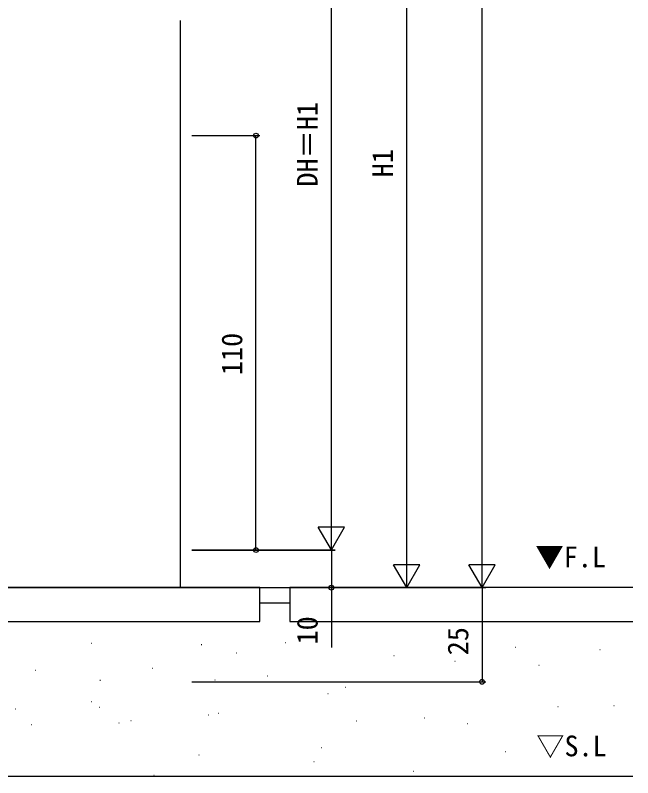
# Model space of a CAD drawing. Units: millimetres, scale not verified. Extents: x -437 to 438, y -681 to 679.
# Drawn here: x -124.9 to 39, y -149 to 53.4 of the extents above; entities that cross this region are included whole.
import ezdxf
from ezdxf.enums import TextEntityAlignment as Align

# ---------------------------------------------------------------- set-up
doc = ezdxf.new("R2010")
doc.units = ezdxf.units.MM
doc.header["$LTSCALE"] = 4
for name, color, linetype in [('0-1_USER1', 3, 'Continuous'), ('0-3_YKK_12', 2, 'Continuous'), ('0-5_YKK_D', 6, 'Continuous'), ('0-7_YSS_K', 3, 'Continuous'), ('0-8_YSS_KE', 3, 'Continuous')]:
    doc.layers.add(name, color=color, linetype=linetype)
doc.styles.add('ＭＳ ゴシック', font='')
doc.styles.get('ＭＳ ゴシック').set_extended_font_data('MS Gothic')

msp = doc.modelspace()

# ---------------------------------------------------------------- linework, layer by layer
at = {"layer": '0-3_YKK_12'}
msp.add_line((-181.485, -98.5), (-62.711, -98.5), dxfattribs=at)
at = {"layer": '0-5_YKK_D'}
for p, q in [((-0.986, -91.5), (-0.986, 394.5)), ((-40.986, -81.5), (-40.986, 133.496)), ((-20.986, -91.5), (-20.986, 123.496)), ((-77.986, 21.478), (-59.986, 21.478)), ((-60.986, -88.522), (-60.986, 21.478)), ((-40.986, -88.5), (-40.986, -76.376)), ((-40.986, -88.5), (-44.486, -82.438)), ((-37.486, -82.438), (-44.486, -82.438)), ((-40.986, -88.5), (-37.486, -82.438)), ((-20.986, -98.5), (-20.986, -86.376)), ((-0.986, -98.5), (-0.986, -86.376)), ((-77.986, -88.5), (-39.986, -88.5)), ((-77.986, -88.522), (-39.986, -88.522)), ((-77.986, -88.522), (-59.986, -88.522)), ((-20.986, -98.5), (-24.486, -92.438)), ((-17.486, -92.438), (-24.486, -92.438)), ((-20.986, -98.5), (-17.486, -92.438)), ((-0.986, -98.5), (-4.486, -92.438)), ((2.514, -92.438), (-4.486, -92.438)), ((-0.986, -98.5), (2.514, -92.438)), ((-77.986, -98.5), (-19.986, -98.5)), ((-77.986, -98.5), (0.014, -98.5)), ((-0.986, -98.5), (-0.986, -123.5)), ((-77.986, -123.5), (0.014, -123.5))]:
    msp.add_line(p, q, dxfattribs=at)
msp.add_lwpolyline([(-40.986, -88.522), (-40.986, -98.5), (-40.986, -114.425)], dxfattribs=at)
for centre in [(-60.986, 21.478), (-60.986, -88.522), (-40.986, -98.5), (-0.986, -123.5)]:
    msp.add_circle(centre, 0.637, dxfattribs=at)
at = {"layer": '0-7_YSS_K'}
for p, q in [((-80.986, -98.5), (-80.986, 51.997)), ((-104.625, -113.199), (-104.525, -113.199)), ((-53.263, -113.029), (-53.163, -113.029)), ((-75.499, -113.545), (-75.399, -113.545)), ((7.762, -114.278), (7.862, -114.278)), ((7.762, -114.278), (7.862, -114.278)), ((30.278, -114.934), (30.378, -114.934)), ((-66.191, -115.783), (-66.091, -115.783)), ((-24.373, -116.463), (-24.273, -116.463)), ((-8.197, -117.992), (-8.097, -117.992)), ((14.101, -119.084), (14.201, -119.084)), ((-119.621, -120.372), (-119.521, -120.372)), ((-88.427, -119.855), (-88.327, -119.855)), ((-102.389, -123.018), (-102.289, -123.018)), ((-71.879, -122.955), (-71.779, -122.955)), ((-57.917, -121.922), (-57.817, -121.922)), ((-37.233, -124.914), (-37.133, -124.914)), ((-41.887, -126.573), (-41.787, -126.573)), ((-104.625, -128.702), (-104.525, -128.702)), ((-124.792, -130.619), (-124.692, -130.619)), ((-102.556, -130.19), (-102.456, -130.19)), ((19.129, -130.007), (19.229, -130.007)), ((33.994, -129.789), (34.094, -129.789)), ((-73.598, -132.257), (-73.498, -132.257)), ((-71.012, -131.803), (-70.912, -131.803)), ((-16.285, -133.066), (-16.185, -133.066)), ((-120.655, -134.841), (-120.555, -134.841)), ((-97.385, -134.387), (-97.285, -134.387)), ((-94.242, -133.753), (-94.142, -133.753)), ((-34.297, -133.807), (-34.197, -133.807)), ((-34.297, -133.807), (-34.197, -133.807)), ((-4.917, -134.595), (-4.817, -134.595)), ((-43.605, -140.934), (-43.505, -140.934)), ((-76.184, -142.868), (-76.084, -142.868)), ((5.138, -142.023), (5.238, -142.023)), ((-45.674, -144.659), (-45.574, -144.659)), ((-19.301, -147.243), (-19.201, -147.243)), ((-88.077, -148.277), (-87.977, -148.277))]:
    msp.add_line(p, q, dxfattribs=at)
msp.add_lwpolyline([(-410.6, -148.5), (-325.785, -148.5), (-308.465, -178.5), (-158.106, -178.5), (-140.785, -148.5), (39.014, -148.5)], dxfattribs=at)
at = {"layer": '0-8_YSS_KE'}
for p, q in [((-59.985, -102.5), (-51.985, -102.5)), ((-51.985, -107.5), (39.014, -107.5))]:
    msp.add_line(p, q, dxfattribs=at)
msp.add_lwpolyline([(-159.985, -107.5), (-59.985, -107.5), (-59.985, -98.5), (-159.985, -98.5)], close=True, dxfattribs=at)
msp.add_lwpolyline([(39.014, -98.5), (-51.985, -98.5), (-51.985, -107.5)], dxfattribs=at)

# ---------------------------------------------------------------- texts
at = {"layer": '0-1_USER1', "style": 'ＭＳ ゴシック'}
for s, p in [('▼F.L', (13.177, -94.744)), ('▽S.L', (13.39, -144.915))]:
    msp.add_text(s, height=5.499, dxfattribs=at).set_placement(p, align=Align.BOTTOM_LEFT)
at = {"layer": '0-5_YKK_D', "style": 'ＭＳ ゴシック'}
for s, p in [('DH＝H1', (-42.986, 7.951)), ('H1', (-22.986, 10.416)), ('110', (-62.986, -42.087)), ('10', (-42.986, -113.576)), ('25', (-2.986, -116.455))]:
    msp.add_text(s, height=5.499, rotation=90, dxfattribs=at).set_placement(p, align=Align.BOTTOM_LEFT)

doc.saveas('drawing.dxf')
